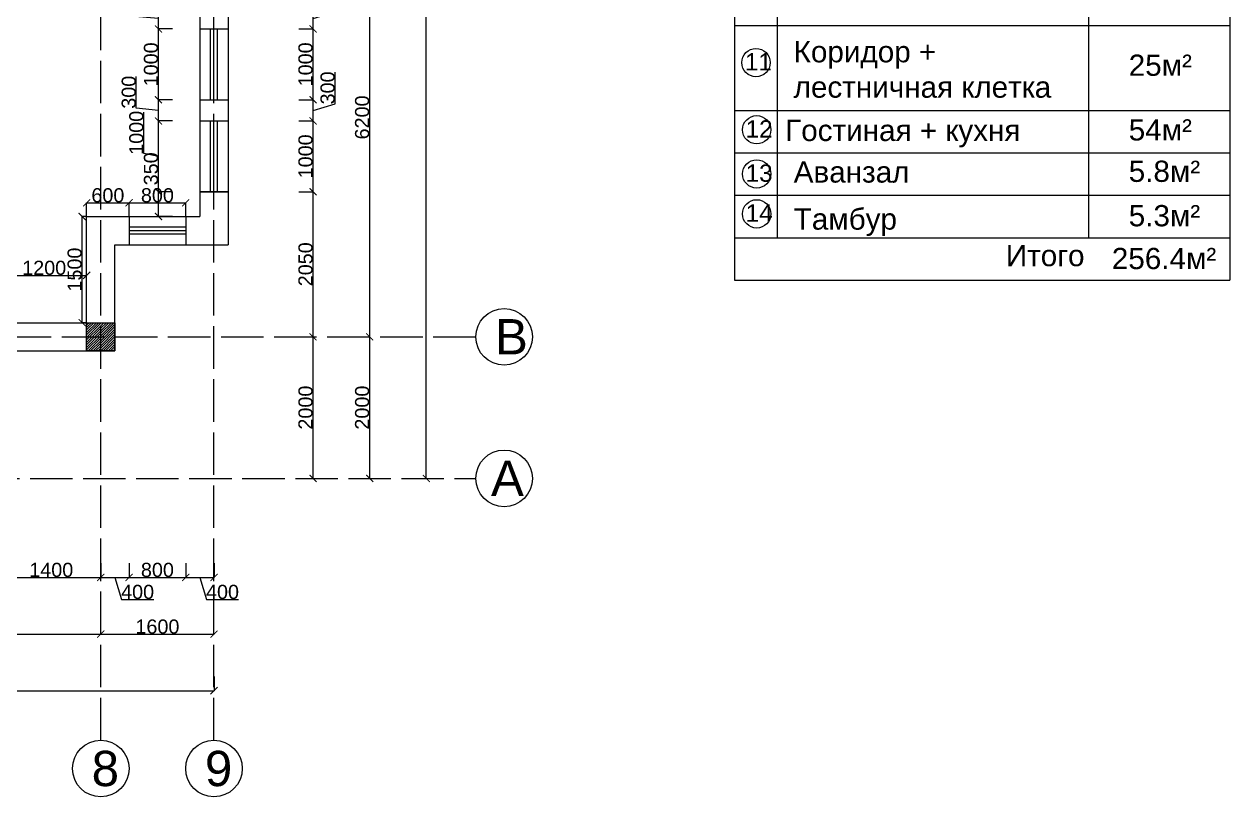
# Model space of a CAD drawing. Header units: millimetres. Extents: x -4280 to 435011, y -161394 to 27828.
# Drawn here: x 26236 to 43277, y 9 to 10928 of the extents above; entities that cross this region are included whole.
import ezdxf

# ---------------------------------------------------------------- set-up
doc = ezdxf.new("R2010")
doc.units = ezdxf.units.MM
doc.header["$MEASUREMENT"] = 0
doc.linetypes.add('ACAD_ISO02W100', pattern=[15, 12, -3])
doc.layers.add('Fasad bokovoy', color=7, linetype='Continuous')
doc.layers.add('Plan 1', color=7, linetype='Continuous')
doc.styles.get("Standard").update_dxf_attribs({"font": 'arial.ttf'})
doc.dimstyles.new('GOST', dxfattribs={"dimtxt": 200, "dimasz": 100, "dimexe": 0.18, "dimexo": 0.06, "dimgap": 3, "dimtad": 1, "dimdec": 0, "dimzin": 0, "dimdsep": 46, "dimtxsty": 'Standard', "dimblk": 'ARCHTICK', "dimcen": 0.09, "dimclrt": 256, "dimadec": 0, "dimazin": 0, "dimtfac": 1, "dimtdec": 0, "dimtofl": 0, "dimtmove": 0, "dimatfit": 3, "dimldrblk": 'ARCHTICK', "dimfxl": 200, "dimfxlon": 1, "dimtolj": 1, "dimtzin": 0, "dimarcsym": 0})
pattern_1 = [(45, (58686.625, 2995.274), (-17.67767, 17.67767), [])]

# ---------------------------------------------------------------- blocks, each defined once
blk = doc.blocks.new('_ArchTick')
at = {"color": 0, "linetype": 'ByBlock', "const_width": 0.15}
blk.add_lwpolyline([(-0.5, -0.5), (0.5, 0.5)], dxfattribs=at)
blk = doc.blocks.new('*D32')
at = {"layer": 'Defpoints', "color": 0, "transparency": 16777216}
for p in [(4520, 7809), (28920, 7809), (28920, 1509)]:
    blk.add_point(p, dxfattribs=at)
at = {"layer": 'Plan 1', "color": 0, "lineweight": -2, "transparency": 16777216}
for p, q in [((4520, 1709), (4520, 1509)), ((28920, 1709), (28920, 1509)), ((4520, 1509), (28920, 1509))]:
    blk.add_line(p, q, dxfattribs=at)
at = {"layer": 'Plan 1', "color": 0, "lineweight": -2, "transparency": 16777216, "xscale": 100, "yscale": 100, "zscale": 100, "rotation": 180}
blk.add_blockref('_ArchTick', (4520, 1509), dxfattribs=at)
at = {"layer": 'Plan 1', "color": 0, "lineweight": -2, "transparency": 16777216, "xscale": 100, "yscale": 100, "zscale": 100}
blk.add_blockref('_ArchTick', (28920, 1509), dxfattribs=at)
at = {"layer": 'Plan 1', "transparency": 16777216, "insert": (16720, 1614), "char_height": 200, "attachment_point": 5}
blk.add_mtext('\\A1;24400', dxfattribs=at)
blk = doc.blocks.new('*D53')
at = {"layer": 'Defpoints', "color": 0, "transparency": 16777216}
for p in [(27320, 7309), (25920, 7109), (27320, 3110)]:
    blk.add_point(p, dxfattribs=at)
at = {"layer": 'Plan 1', "color": 0, "lineweight": -2, "transparency": 16777216}
for p, q in [((25920, 3310), (25920, 3109)), ((27320, 3310), (27320, 3109)), ((25920, 3110), (27320, 3110))]:
    blk.add_line(p, q, dxfattribs=at)
at = {"layer": 'Plan 1', "color": 0, "lineweight": -2, "transparency": 16777216, "xscale": 100, "yscale": 100, "zscale": 100, "rotation": 180}
blk.add_blockref('_ArchTick', (25920, 3110), dxfattribs=at)
at = {"layer": 'Plan 1', "color": 0, "lineweight": -2, "transparency": 16777216, "xscale": 100, "yscale": 100, "zscale": 100}
blk.add_blockref('_ArchTick', (27320, 3110), dxfattribs=at)
at = {"layer": 'Plan 1', "transparency": 16777216, "insert": (26620, 3215), "char_height": 200, "attachment_point": 5}
blk.add_mtext('\\A1;1400', dxfattribs=at)
blk = doc.blocks.new('*D54')
at = {"layer": 'Defpoints', "color": 0, "transparency": 16777216}
for p in [(27720, 8609), (27320, 7309), (27720, 3110)]:
    blk.add_point(p, dxfattribs=at)
at = {"layer": 'Plan 1', "color": 0, "lineweight": -2, "transparency": 16777216}
for p, q in [((27320, 3310), (27320, 3109)), ((27720, 3310), (27720, 3109)), ((27320, 3110), (27720, 3110)), ((27520, 3110), (27613, 2798)), ((27613, 2798), (28068, 2798))]:
    blk.add_line(p, q, dxfattribs=at)
at = {"layer": 'Plan 1', "color": 0, "lineweight": -2, "transparency": 16777216, "xscale": 100, "yscale": 100, "zscale": 100, "rotation": 180}
blk.add_blockref('_ArchTick', (27320, 3110), dxfattribs=at)
at = {"layer": 'Plan 1', "color": 0, "lineweight": -2, "transparency": 16777216, "xscale": 100, "yscale": 100, "zscale": 100}
blk.add_blockref('_ArchTick', (27720, 3110), dxfattribs=at)
at = {"layer": 'Plan 1', "transparency": 16777216, "insert": (27840, 2904), "char_height": 200, "attachment_point": 5}
blk.add_mtext('\\A1;400', dxfattribs=at)
blk = doc.blocks.new('*D55')
at = {"layer": 'Defpoints', "color": 0, "transparency": 16777216}
for p in [(27720, 8609), (28520, 8609), (28520, 3110)]:
    blk.add_point(p, dxfattribs=at)
at = {"layer": 'Plan 1', "color": 0, "lineweight": -2, "transparency": 16777216}
for p, q in [((27720, 3310), (27720, 3109)), ((28520, 3310), (28520, 3109)), ((27720, 3110), (28520, 3110))]:
    blk.add_line(p, q, dxfattribs=at)
at = {"layer": 'Plan 1', "color": 0, "lineweight": -2, "transparency": 16777216, "xscale": 100, "yscale": 100, "zscale": 100, "rotation": 180}
blk.add_blockref('_ArchTick', (27720, 3110), dxfattribs=at)
at = {"layer": 'Plan 1', "color": 0, "lineweight": -2, "transparency": 16777216, "xscale": 100, "yscale": 100, "zscale": 100}
blk.add_blockref('_ArchTick', (28520, 3110), dxfattribs=at)
at = {"layer": 'Plan 1', "transparency": 16777216, "insert": (28120, 3215), "char_height": 200, "attachment_point": 5}
blk.add_mtext('\\A1;800', dxfattribs=at)
blk = doc.blocks.new('*D56')
at = {"layer": 'Defpoints', "color": 0, "transparency": 16777216}
for p in [(28520, 8609), (28920, 8609), (28920, 3110)]:
    blk.add_point(p, dxfattribs=at)
at = {"layer": 'Plan 1', "color": 0, "lineweight": -2, "transparency": 16777216}
for p, q in [((28520, 3310), (28520, 3109)), ((28920, 3310), (28920, 3109)), ((28520, 3110), (28920, 3110)), ((28720, 3110), (28813, 2798)), ((28813, 2798), (29268, 2798))]:
    blk.add_line(p, q, dxfattribs=at)
at = {"layer": 'Plan 1', "color": 0, "lineweight": -2, "transparency": 16777216, "xscale": 100, "yscale": 100, "zscale": 100, "rotation": 180}
blk.add_blockref('_ArchTick', (28520, 3110), dxfattribs=at)
at = {"layer": 'Plan 1', "color": 0, "lineweight": -2, "transparency": 16777216, "xscale": 100, "yscale": 100, "zscale": 100}
blk.add_blockref('_ArchTick', (28920, 3110), dxfattribs=at)
at = {"layer": 'Plan 1', "transparency": 16777216, "insert": (29040, 2904), "char_height": 200, "attachment_point": 5}
blk.add_mtext('\\A1;400', dxfattribs=at)
blk = doc.blocks.new('*D63')
at = {"layer": 'Defpoints', "color": 0, "transparency": 16777216}
for p in [(22920, 2309), (27320, 2309), (27320, 2309)]:
    blk.add_point(p, dxfattribs=at)
at = {"layer": 'Plan 1', "color": 0, "lineweight": -2, "transparency": 16777216}
for p, q in [((22920, 2309), (22920, 2309)), ((22920, 2309), (27320, 2309)), ((27320, 2309), (27320, 2309))]:
    blk.add_line(p, q, dxfattribs=at)
at = {"layer": 'Plan 1', "color": 0, "lineweight": -2, "transparency": 16777216, "xscale": 100, "yscale": 100, "zscale": 100, "rotation": 180}
blk.add_blockref('_ArchTick', (22920, 2309), dxfattribs=at)
at = {"layer": 'Plan 1', "color": 0, "lineweight": -2, "transparency": 16777216, "xscale": 100, "yscale": 100, "zscale": 100}
blk.add_blockref('_ArchTick', (27320, 2309), dxfattribs=at)
at = {"layer": 'Plan 1', "transparency": 16777216, "insert": (25120, 2414), "char_height": 200, "attachment_point": 5}
blk.add_mtext('\\A1;4400', dxfattribs=at)
blk = doc.blocks.new('*D64')
at = {"layer": 'Defpoints', "color": 0, "transparency": 16777216}
for p in [(27320, 2309), (28920, 2309), (28920, 2309)]:
    blk.add_point(p, dxfattribs=at)
at = {"layer": 'Plan 1', "color": 0, "lineweight": -2, "transparency": 16777216}
for p, q in [((27320, 2309), (27320, 2309)), ((27320, 2309), (28920, 2309)), ((28920, 2309), (28920, 2309))]:
    blk.add_line(p, q, dxfattribs=at)
at = {"layer": 'Plan 1', "color": 0, "lineweight": -2, "transparency": 16777216, "xscale": 100, "yscale": 100, "zscale": 100, "rotation": 180}
blk.add_blockref('_ArchTick', (27320, 2309), dxfattribs=at)
at = {"layer": 'Plan 1', "color": 0, "lineweight": -2, "transparency": 16777216, "xscale": 100, "yscale": 100, "zscale": 100}
blk.add_blockref('_ArchTick', (28920, 2309), dxfattribs=at)
at = {"layer": 'Plan 1', "transparency": 16777216, "insert": (28120, 2414), "char_height": 200, "attachment_point": 5}
blk.add_mtext('\\A1;1600', dxfattribs=at)
blk = doc.blocks.new('*D82')
at = {"layer": 'Defpoints', "color": 0, "transparency": 16777216}
for p in [(28920, 20709), (31920, 20709), (28920, 4507)]:
    blk.add_point(p, dxfattribs=at)
at = {"layer": 'Plan 1', "color": 0, "lineweight": -2, "transparency": 16777216}
for p, q in [((31720, 20709), (31920, 20709)), ((31920, 4507), (31920, 20709)), ((31720, 4507), (31920, 4507))]:
    blk.add_line(p, q, dxfattribs=at)
at = {"layer": 'Plan 1', "color": 0, "lineweight": -2, "transparency": 16777216, "xscale": 100, "yscale": 100, "zscale": 100}
for p, rotation in [((31920, 20709), 90), ((31920, 4507), 270)]:
    blk.add_blockref('_ArchTick', p, dxfattribs=dict(at, rotation=rotation))
at = {"layer": 'Plan 1', "transparency": 16777216, "insert": (31814, 12608), "char_height": 200, "attachment_point": 5, "rotation": 90}
blk.add_mtext('\\A1;16202', dxfattribs=at)
blk = doc.blocks.new('*D83')
at = {"layer": 'Defpoints', "color": 0, "transparency": 16777216}
for p in [(27320, 6509), (31120, 6509), (27320, 4509)]:
    blk.add_point(p, dxfattribs=at)
at = {"layer": 'Plan 1', "color": 0, "lineweight": -2, "transparency": 16777216}
for p, q in [((30920, 6509), (31120, 6509)), ((31120, 4509), (31120, 6509)), ((30920, 4509), (31120, 4509))]:
    blk.add_line(p, q, dxfattribs=at)
at = {"layer": 'Plan 1', "color": 0, "lineweight": -2, "transparency": 16777216, "xscale": 100, "yscale": 100, "zscale": 100}
for p, rotation in [((31120, 6509), 90), ((31120, 4509), 270)]:
    blk.add_blockref('_ArchTick', p, dxfattribs=dict(at, rotation=rotation))
at = {"layer": 'Plan 1', "transparency": 16777216, "insert": (31014, 5509), "char_height": 200, "attachment_point": 5, "rotation": 90}
blk.add_mtext('\\A1;2000', dxfattribs=at)
blk = doc.blocks.new('*D84')
at = {"layer": 'Defpoints', "color": 0, "transparency": 16777216}
for p in [(31120, 12709), (31120, 12709), (27320, 6509)]:
    blk.add_point(p, dxfattribs=at)
at = {"layer": 'Plan 1', "color": 0, "lineweight": -2, "transparency": 16777216}
for p, q in [((31120, 12709), (31120, 12709)), ((31120, 6509), (31120, 12709)), ((30920, 6509), (31120, 6509))]:
    blk.add_line(p, q, dxfattribs=at)
at = {"layer": 'Plan 1', "color": 0, "lineweight": -2, "transparency": 16777216, "xscale": 100, "yscale": 100, "zscale": 100}
for p, rotation in [((31120, 12709), 90), ((31120, 6509), 270)]:
    blk.add_blockref('_ArchTick', p, dxfattribs=dict(at, rotation=rotation))
at = {"layer": 'Plan 1', "transparency": 16777216, "insert": (31014, 9609), "char_height": 200, "attachment_point": 5, "rotation": 90}
blk.add_mtext('\\A1;6200', dxfattribs=at)
blk = doc.blocks.new('*D87')
at = {"layer": 'Defpoints', "color": 0, "transparency": 16777216}
for p in [(28920, 6509), (30320, 6509), (28920, 4509)]:
    blk.add_point(p, dxfattribs=at)
at = {"layer": 'Plan 1', "color": 0, "lineweight": -2, "transparency": 16777216}
for p, q in [((30120, 6509), (30320, 6509)), ((30320, 4509), (30320, 6509)), ((30120, 4509), (30320, 4509))]:
    blk.add_line(p, q, dxfattribs=at)
at = {"layer": 'Plan 1', "color": 0, "lineweight": -2, "transparency": 16777216, "xscale": 100, "yscale": 100, "zscale": 100}
for p, rotation in [((30320, 6509), 90), ((30320, 4509), 270)]:
    blk.add_blockref('_ArchTick', p, dxfattribs=dict(at, rotation=rotation))
at = {"layer": 'Plan 1', "transparency": 16777216, "insert": (30214, 5509), "char_height": 200, "attachment_point": 5, "rotation": 90}
blk.add_mtext('\\A1;2000', dxfattribs=at)
blk = doc.blocks.new('*D88')
at = {"layer": 'Defpoints', "color": 0, "transparency": 16777216}
for p in [(29120, 8559), (30320, 8559), (28920, 6509)]:
    blk.add_point(p, dxfattribs=at)
at = {"layer": 'Plan 1', "color": 0, "lineweight": -2, "transparency": 16777216}
for p, q in [((30120, 8559), (30320, 8559)), ((30320, 6509), (30320, 8559)), ((30120, 6509), (30320, 6509))]:
    blk.add_line(p, q, dxfattribs=at)
at = {"layer": 'Plan 1', "color": 0, "lineweight": -2, "transparency": 16777216, "xscale": 100, "yscale": 100, "zscale": 100}
for p, rotation in [((30320, 8559), 90), ((30320, 6509), 270)]:
    blk.add_blockref('_ArchTick', p, dxfattribs=dict(at, rotation=rotation))
at = {"layer": 'Plan 1', "transparency": 16777216, "insert": (30214, 7534), "char_height": 200, "attachment_point": 5, "rotation": 90}
blk.add_mtext('\\A1;2050', dxfattribs=at)
blk = doc.blocks.new('*D89')
at = {"layer": 'Defpoints', "color": 0, "transparency": 16777216}
for p in [(29120, 9559), (30320, 9559), (29120, 8559)]:
    blk.add_point(p, dxfattribs=at)
at = {"layer": 'Plan 1', "color": 0, "lineweight": -2, "transparency": 16777216}
for p, q in [((30120, 9559), (30320, 9559)), ((30320, 8559), (30320, 9559)), ((30120, 8559), (30320, 8559))]:
    blk.add_line(p, q, dxfattribs=at)
at = {"layer": 'Plan 1', "color": 0, "lineweight": -2, "transparency": 16777216, "xscale": 100, "yscale": 100, "zscale": 100}
for p, rotation in [((30320, 9559), 90), ((30320, 8559), 270)]:
    blk.add_blockref('_ArchTick', p, dxfattribs=dict(at, rotation=rotation))
at = {"layer": 'Plan 1', "transparency": 16777216, "insert": (30214, 9059), "char_height": 200, "attachment_point": 5, "rotation": 90}
blk.add_mtext('\\A1;1000', dxfattribs=at)
blk = doc.blocks.new('*D90')
at = {"layer": 'Defpoints', "color": 0, "transparency": 16777216}
for p in [(29120, 9859), (30320, 9859), (29120, 9559)]:
    blk.add_point(p, dxfattribs=at)
at = {"layer": 'Plan 1', "color": 0, "lineweight": -2, "transparency": 16777216}
for p, q in [((30631, 9803), (30631, 10250)), ((30120, 9859), (30320, 9859)), ((30320, 9559), (30320, 9859)), ((30320, 9709), (30631, 9803)), ((30120, 9559), (30320, 9559))]:
    blk.add_line(p, q, dxfattribs=at)
at = {"layer": 'Plan 1', "color": 0, "lineweight": -2, "transparency": 16777216, "xscale": 100, "yscale": 100, "zscale": 100}
for p, rotation in [((30320, 9859), 90), ((30320, 9559), 270)]:
    blk.add_blockref('_ArchTick', p, dxfattribs=dict(at, rotation=rotation))
at = {"layer": 'Plan 1', "transparency": 16777216, "insert": (30526, 10026), "char_height": 200, "attachment_point": 5, "rotation": 90}
blk.add_mtext('\\A1;300', dxfattribs=at)
blk = doc.blocks.new('*D91')
at = {"layer": 'Defpoints', "color": 0, "transparency": 16777216}
for p in [(29120, 10859), (30320, 10859), (29120, 9859)]:
    blk.add_point(p, dxfattribs=at)
at = {"layer": 'Plan 1', "color": 0, "lineweight": -2, "transparency": 16777216}
for p, q in [((30120, 10859), (30320, 10859)), ((30320, 9859), (30320, 10859)), ((30120, 9859), (30320, 9859))]:
    blk.add_line(p, q, dxfattribs=at)
at = {"layer": 'Plan 1', "color": 0, "lineweight": -2, "transparency": 16777216, "xscale": 100, "yscale": 100, "zscale": 100}
for p, rotation in [((30320, 10859), 90), ((30320, 9859), 270)]:
    blk.add_blockref('_ArchTick', p, dxfattribs=dict(at, rotation=rotation))
at = {"layer": 'Plan 1', "transparency": 16777216, "insert": (30214, 10359), "char_height": 200, "attachment_point": 5, "rotation": 90}
blk.add_mtext('\\A1;1000', dxfattribs=at)
blk = doc.blocks.new('*D92')
at = {"layer": 'Defpoints', "color": 0, "transparency": 16777216}
for p in [(29120, 11159), (30320, 11159), (29120, 10859)]:
    blk.add_point(p, dxfattribs=at)
at = {"layer": 'Plan 1', "color": 0, "lineweight": -2, "transparency": 16777216}
for p, q in [((30631, 11103), (30631, 11550)), ((30120, 11159), (30320, 11159)), ((30320, 10859), (30320, 11159)), ((30320, 11009), (30631, 11103)), ((30120, 10859), (30320, 10859))]:
    blk.add_line(p, q, dxfattribs=at)
at = {"layer": 'Plan 1', "color": 0, "lineweight": -2, "transparency": 16777216, "xscale": 100, "yscale": 100, "zscale": 100}
for p, rotation in [((30320, 11159), 90), ((30320, 10859), 270)]:
    blk.add_blockref('_ArchTick', p, dxfattribs=dict(at, rotation=rotation))
at = {"layer": 'Plan 1', "transparency": 16777216, "insert": (30526, 11326), "char_height": 200, "attachment_point": 5, "rotation": 90}
blk.add_mtext('\\A1;300', dxfattribs=at)
blk = doc.blocks.new('*D642')
at = {"layer": 'Defpoints', "color": 0, "transparency": 16777216}
for p in [(28135, 8559), (28720, 8559), (28720, 8209)]:
    blk.add_point(p, dxfattribs=at)
at = {"layer": 'Fasad bokovoy', "color": 0, "lineweight": -2, "transparency": 16777216}
for p, q in [((28135, 8559), (28135, 9106)), ((28335, 8559), (28135, 8559)), ((28135, 8209), (28135, 8559)), ((28335, 8209), (28135, 8209))]:
    blk.add_line(p, q, dxfattribs=at)
at = {"layer": 'Fasad bokovoy', "color": 0, "lineweight": -2, "transparency": 16777216, "xscale": 100, "yscale": 100, "zscale": 100}
for p, rotation in [((28135, 8559), 90), ((28135, 8209), 270)]:
    blk.add_blockref('_ArchTick', p, dxfattribs=dict(at, rotation=rotation))
at = {"layer": 'Fasad bokovoy', "transparency": 16777216, "insert": (28030, 8883), "char_height": 200, "attachment_point": 5, "rotation": 90}
blk.add_mtext('\\A1;350', dxfattribs=at)
blk = doc.blocks.new('*D643')
at = {"layer": 'Defpoints', "color": 0, "transparency": 16777216}
for p in [(28135, 9559), (28720, 9559), (28720, 8559)]:
    blk.add_point(p, dxfattribs=at)
at = {"layer": 'Fasad bokovoy', "color": 0, "lineweight": -2, "transparency": 16777216}
for p, q in [((27928, 9100), (27928, 9684)), ((28335, 9559), (28135, 9559)), ((28135, 8559), (28135, 9559)), ((28135, 9059), (27928, 9100)), ((28335, 8559), (28135, 8559))]:
    blk.add_line(p, q, dxfattribs=at)
at = {"layer": 'Fasad bokovoy', "color": 0, "lineweight": -2, "transparency": 16777216, "xscale": 100, "yscale": 100, "zscale": 100}
for p, rotation in [((28135, 9559), 90), ((28135, 8559), 270)]:
    blk.add_blockref('_ArchTick', p, dxfattribs=dict(at, rotation=rotation))
at = {"layer": 'Fasad bokovoy', "transparency": 16777216, "insert": (27823, 9392), "char_height": 200, "attachment_point": 5, "rotation": 90}
blk.add_mtext('\\A1;1000', dxfattribs=at)
blk = doc.blocks.new('*D644')
at = {"layer": 'Defpoints', "color": 0, "transparency": 16777216}
for p in [(28135, 9859), (28720, 9859), (28720, 9559)]:
    blk.add_point(p, dxfattribs=at)
at = {"layer": 'Fasad bokovoy', "color": 0, "lineweight": -2, "transparency": 16777216}
for p, q in [((27821, 9741), (27821, 10188)), ((28135, 9709), (27821, 9741)), ((28335, 9859), (28135, 9859)), ((28135, 9559), (28135, 9859)), ((28335, 9559), (28135, 9559))]:
    blk.add_line(p, q, dxfattribs=at)
at = {"layer": 'Fasad bokovoy', "color": 0, "lineweight": -2, "transparency": 16777216, "xscale": 100, "yscale": 100, "zscale": 100}
for p, rotation in [((28135, 9859), 90), ((28135, 9559), 270)]:
    blk.add_blockref('_ArchTick', p, dxfattribs=dict(at, rotation=rotation))
at = {"layer": 'Fasad bokovoy', "transparency": 16777216, "insert": (27716, 9965), "char_height": 200, "attachment_point": 5, "rotation": 90}
blk.add_mtext('\\A1;300', dxfattribs=at)
blk = doc.blocks.new('*D645')
at = {"layer": 'Defpoints', "color": 0, "transparency": 16777216}
for p in [(28135, 10859), (28720, 10859), (28720, 9859)]:
    blk.add_point(p, dxfattribs=at)
at = {"layer": 'Fasad bokovoy', "color": 0, "lineweight": -2, "transparency": 16777216}
for p, q in [((28335, 10859), (28135, 10859)), ((28135, 9859), (28135, 10859)), ((28335, 9859), (28135, 9859))]:
    blk.add_line(p, q, dxfattribs=at)
at = {"layer": 'Fasad bokovoy', "color": 0, "lineweight": -2, "transparency": 16777216, "xscale": 100, "yscale": 100, "zscale": 100}
for p, rotation in [((28135, 10859), 90), ((28135, 9859), 270)]:
    blk.add_blockref('_ArchTick', p, dxfattribs=dict(at, rotation=rotation))
at = {"layer": 'Fasad bokovoy', "transparency": 16777216, "insert": (28030, 10359), "char_height": 200, "attachment_point": 5, "rotation": 90}
blk.add_mtext('\\A1;1000', dxfattribs=at)
blk = doc.blocks.new('*D646')
at = {"layer": 'Defpoints', "color": 0, "transparency": 16777216}
for p in [(28135, 11159), (28720, 11159), (28720, 10859)]:
    blk.add_point(p, dxfattribs=at)
at = {"layer": 'Fasad bokovoy', "color": 0, "lineweight": -2, "transparency": 16777216}
for p, q in [((27744, 11041), (27744, 11488)), ((28335, 11159), (28135, 11159)), ((28135, 10859), (28135, 11159)), ((28135, 11009), (27744, 11041)), ((28335, 10859), (28135, 10859))]:
    blk.add_line(p, q, dxfattribs=at)
at = {"layer": 'Fasad bokovoy', "color": 0, "lineweight": -2, "transparency": 16777216, "xscale": 100, "yscale": 100, "zscale": 100}
for p, rotation in [((28135, 11159), 90), ((28135, 10859), 270)]:
    blk.add_blockref('_ArchTick', p, dxfattribs=dict(at, rotation=rotation))
at = {"layer": 'Fasad bokovoy', "transparency": 16777216, "insert": (27639, 11265), "char_height": 200, "attachment_point": 5, "rotation": 90}
blk.add_mtext('\\A1;300', dxfattribs=at)
blk = doc.blocks.new('*D650')
at = {"layer": 'Defpoints', "color": 0, "transparency": 16777216}
for p in [(27120, 7378), (25920, 6709), (27120, 6709)]:
    blk.add_point(p, dxfattribs=at)
at = {"layer": 'Fasad bokovoy', "color": 0, "lineweight": -2, "transparency": 16777216}
for p, q in [((25920, 7178), (25920, 7378)), ((25920, 7378), (27120, 7378)), ((27120, 7178), (27120, 7378))]:
    blk.add_line(p, q, dxfattribs=at)
at = {"layer": 'Fasad bokovoy', "color": 0, "lineweight": -2, "transparency": 16777216, "xscale": 100, "yscale": 100, "zscale": 100, "rotation": 180}
blk.add_blockref('_ArchTick', (25920, 7378), dxfattribs=at)
at = {"layer": 'Fasad bokovoy', "color": 0, "lineweight": -2, "transparency": 16777216, "xscale": 100, "yscale": 100, "zscale": 100}
blk.add_blockref('_ArchTick', (27120, 7378), dxfattribs=at)
at = {"layer": 'Fasad bokovoy', "transparency": 16777216, "insert": (26520, 7483), "char_height": 200, "attachment_point": 5}
blk.add_mtext('\\A1;1200', dxfattribs=at)
blk = doc.blocks.new('*D651')
at = {"layer": 'Defpoints', "color": 0, "transparency": 16777216}
for p in [(27056, 8209), (27120, 8209), (27120, 6709)]:
    blk.add_point(p, dxfattribs=at)
at = {"layer": 'Fasad bokovoy', "color": 0, "lineweight": -2, "transparency": 16777216}
for p, q in [((27119, 8209), (27056, 8209)), ((27056, 6709), (27056, 8209)), ((27119, 6709), (27056, 6709))]:
    blk.add_line(p, q, dxfattribs=at)
at = {"layer": 'Fasad bokovoy', "color": 0, "lineweight": -2, "transparency": 16777216, "xscale": 100, "yscale": 100, "zscale": 100}
for p, rotation in [((27056, 8209), 90), ((27056, 6709), 270)]:
    blk.add_blockref('_ArchTick', p, dxfattribs=dict(at, rotation=rotation))
at = {"layer": 'Fasad bokovoy', "transparency": 16777216, "insert": (26951, 7459), "char_height": 200, "attachment_point": 5, "rotation": 90}
blk.add_mtext('\\A1;1500', dxfattribs=at)
blk = doc.blocks.new('*D652')
at = {"layer": 'Defpoints', "color": 0, "transparency": 16777216}
for p in [(27720, 8403), (27120, 8209), (27720, 8209)]:
    blk.add_point(p, dxfattribs=at)
at = {"layer": 'Fasad bokovoy', "color": 0, "lineweight": -2, "transparency": 16777216}
for p, q in [((27120, 8209), (27120, 8403)), ((27120, 8403), (27720, 8403)), ((27720, 8209), (27720, 8403))]:
    blk.add_line(p, q, dxfattribs=at)
at = {"layer": 'Fasad bokovoy', "color": 0, "lineweight": -2, "transparency": 16777216, "xscale": 100, "yscale": 100, "zscale": 100, "rotation": 180}
blk.add_blockref('_ArchTick', (27120, 8403), dxfattribs=at)
at = {"layer": 'Fasad bokovoy', "color": 0, "lineweight": -2, "transparency": 16777216, "xscale": 100, "yscale": 100, "zscale": 100}
blk.add_blockref('_ArchTick', (27720, 8403), dxfattribs=at)
at = {"layer": 'Fasad bokovoy', "transparency": 16777216, "insert": (27420, 8508), "char_height": 200, "attachment_point": 5}
blk.add_mtext('\\A1;600', dxfattribs=at)
blk = doc.blocks.new('*D653')
at = {"layer": 'Defpoints', "color": 0, "transparency": 16777216}
for p in [(28520, 8403), (27720, 8209), (28520, 8209)]:
    blk.add_point(p, dxfattribs=at)
at = {"layer": 'Fasad bokovoy', "color": 0, "lineweight": -2, "transparency": 16777216}
for p, q in [((27720, 8209), (27720, 8403)), ((27720, 8403), (28520, 8403)), ((28520, 8209), (28520, 8403))]:
    blk.add_line(p, q, dxfattribs=at)
at = {"layer": 'Fasad bokovoy', "color": 0, "lineweight": -2, "transparency": 16777216, "xscale": 100, "yscale": 100, "zscale": 100, "rotation": 180}
blk.add_blockref('_ArchTick', (27720, 8403), dxfattribs=at)
at = {"layer": 'Fasad bokovoy', "color": 0, "lineweight": -2, "transparency": 16777216, "xscale": 100, "yscale": 100, "zscale": 100}
blk.add_blockref('_ArchTick', (28520, 8403), dxfattribs=at)
at = {"layer": 'Fasad bokovoy', "transparency": 16777216, "insert": (28120, 8508), "char_height": 200, "attachment_point": 5}
blk.add_mtext('\\A1;800', dxfattribs=at)

msp = doc.modelspace()

# ---------------------------------------------------------------- hatches: boundary and pattern name
at = {"layer": 'Plan 1'}
h = msp.add_hatch(dxfattribs=at)
h.set_pattern_fill('ANSI31', color=1, scale=200)
h.set_pattern_definition(pattern_1)
h.paths.add_polyline_path([(10519.5, 12709.1), (10519.5, 12909.1), (10319.5, 12909.1), (10319.5, 12709.1)], flags=16)
h.paths.add_polyline_path([(10319.5, 12909.1), (10319.5, 12709.1), (10719.5, 12709.1), (10719.5, 12909.1)], flags=17)
h.paths.add_polyline_path([(10319.5, 12509.1), (10519.5, 12509.1), (10519.5, 12909.1), (10319.5, 12909.1)], flags=17)
h.paths.add_polyline_path([(10719.5, 12909.1), (10319.5, 12909.1), (10319.5, 12509.1), (10719.5, 12509.1)])
h.paths.add_polyline_path([(13719.5, 12909.1), (13519.5, 12909.1), (13519.5, 12709.1), (13719.5, 12709.1)], flags=16)
h.paths.add_polyline_path([(13919.5, 12709.1), (13919.5, 12909.1), (13519.5, 12909.1), (13519.5, 12709.1)], flags=17)
h.paths.add_polyline_path([(13519.5, 12509.1), (13719.5, 12509.1), (13719.5, 12909.1), (13519.5, 12909.1)], flags=17)
h.paths.add_polyline_path([(13919.5, 12909.1), (13519.5, 12909.1), (13519.5, 12509.1), (13919.5, 12509.1)])
h.paths.add_polyline_path([(16519.5, 12909.1), (16519.5, 12709.1), (16719.5, 12709.1), (16719.5, 12909.1)], flags=16)
h.paths.add_polyline_path([(16919.5, 12909.1), (16519.5, 12909.1), (16519.5, 12709.1), (16919.5, 12709.1)], flags=17)
h.paths.add_polyline_path([(16719.5, 12909.1), (16519.5, 12909.1), (16519.5, 12509.1), (16719.5, 12509.1)], flags=16)
h.paths.add_polyline_path([(16919.5, 12909.1), (16519.5, 12909.1), (16519.5, 12509.1), (16919.5, 12509.1)])
h.paths.add_polyline_path([(19719.5, 12909.1), (19519.5, 12909.1), (19519.5, 12709.1), (19719.5, 12709.1)], flags=16)
h.paths.add_polyline_path([(19919.5, 12909.1), (19519.5, 12909.1), (19519.5, 12709.1), (19919.5, 12709.1)], flags=17)
h.paths.add_polyline_path([(19719.5, 12909.1), (19519.5, 12909.1), (19519.5, 12509.1), (19719.5, 12509.1)], flags=16)
h.paths.add_polyline_path([(19919.5, 12909.1), (19519.5, 12909.1), (19519.5, 12509.1), (19919.5, 12509.1)])
h.paths.add_polyline_path([(22919.5, 12909.1), (22719.5, 12909.1), (22719.5, 12709.1), (22919.5, 12709.1)], flags=16)
h.paths.add_polyline_path([(22719.5, 12909.1), (22719.5, 12709.1), (23119.5, 12709.1), (23119.5, 12909.1)], flags=17)
h.paths.add_polyline_path([(22719.5, 12509.1), (22919.5, 12509.1), (22919.5, 12909.1), (22719.5, 12909.1)], flags=17)
h.paths.add_polyline_path([(23119.5, 12909.1), (22719.5, 12909.1), (22719.5, 12509.1), (23119.5, 12509.1)])
h.paths.add_polyline_path([(27119.5, 12909.1), (27119.5, 12709.1), (27319.5, 12709.1), (27319.5, 12909.1)], flags=0)
h.paths.add_polyline_path([(27519.5, 12709.1), (27519.5, 12909.1), (27319.5, 12909.1), (27319.5, 12709.1)], flags=17)
h.paths.add_polyline_path([(27319.5, 12909.1), (27119.5, 12909.1), (27119.5, 12509.1), (27319.5, 12509.1)], flags=16)
h.paths.add_polyline_path([(27519.5, 12909.1), (27119.5, 12909.1), (27119.5, 12509.1), (27519.5, 12509.1)])
h.paths.add_polyline_path([(27319.5, 6509.1), (27319.5, 6709.1), (27119.5, 6709.1), (27119.5, 6509.1)], flags=0)
h.paths.add_polyline_path([(27519.5, 6509.1), (27519.5, 6709.1), (27119.5, 6709.1), (27119.5, 6509.1)], flags=0)
h.paths.add_polyline_path([(27319.5, 6709.1), (27119.5, 6709.1), (27119.5, 6309.1), (27319.5, 6309.1)], flags=16)
h.paths.add_polyline_path([(27519.5, 6709.1), (27119.5, 6709.1), (27119.5, 6309.1), (27519.5, 6309.1)])
h.paths.add_polyline_path([(22919.5, 6709.1), (22719.5, 6709.1), (22719.5, 6509.1), (22919.5, 6509.1)], flags=16)
h.paths.add_polyline_path([(23119.5, 6509.1), (23119.5, 6709.1), (22719.5, 6709.1), (22719.5, 6509.1)], flags=17)
h.paths.add_polyline_path([(22919.5, 6709.1), (22719.5, 6709.1), (22719.5, 6309.1), (22919.5, 6309.1)], flags=0)
h.paths.add_polyline_path([(23119.5, 6309.1), (23119.5, 6709.1), (22719.5, 6709.1), (22719.5, 6309.1)])
h.paths.add_polyline_path([(19519.5, 4709.1), (19519.5, 4509.1), (19719.5, 4509.1), (19719.5, 4709.1)], flags=0)
h.paths.add_polyline_path([(19719.5, 4509.1), (19919.5, 4509.1), (19919.5, 4709.1), (19719.5, 4709.1)], flags=16)
h.paths.add_polyline_path([(19719.5, 4709.1), (19519.5, 4709.1), (19519.5, 4309.1), (19719.5, 4309.1)], flags=0)
h.paths.add_polyline_path([(19919.5, 4709.1), (19519.5, 4709.1), (19519.5, 4309.1), (19919.5, 4309.1)])
h.paths.add_polyline_path([(16719.5, 4509.1), (16719.5, 4709.1), (16519.5, 4709.1), (16519.5, 4509.1)], flags=16)
h.paths.add_polyline_path([(16919.5, 4509.1), (16919.5, 4709.1), (16519.5, 4709.1), (16519.5, 4509.1)], flags=17)
h.paths.add_polyline_path([(16719.5, 4709.1), (16519.5, 4709.1), (16519.5, 4309.1), (16719.5, 4309.1)], flags=16)
h.paths.add_polyline_path([(16919.5, 4309.1), (16919.5, 4709.1), (16519.5, 4709.1), (16519.5, 4309.1)])
h.paths.add_polyline_path([(13519.5, 4709.1), (13519.5, 4509.1), (13719.5, 4509.1), (13719.5, 4709.1)], flags=0)
h.paths.add_polyline_path([(13719.5, 4509.1), (13919.5, 4509.1), (13919.5, 4709.1), (13719.5, 4709.1)], flags=16)
h.paths.add_polyline_path([(13519.5, 4309.1), (13719.5, 4309.1), (13719.5, 4709.1), (13519.5, 4709.1)], flags=0)
h.paths.add_polyline_path([(13919.5, 4309.1), (13919.5, 4709.1), (13519.5, 4709.1), (13519.5, 4309.1)])
h.paths.add_polyline_path([(13519.5, 6509.1), (13719.5, 6509.1), (13719.5, 6709.1), (13519.5, 6709.1)], flags=16)
h.paths.add_polyline_path([(13919.5, 6509.1), (13919.5, 6709.1), (13519.5, 6709.1), (13519.5, 6509.1)], flags=17)
h.paths.add_polyline_path([(13519.5, 6309.1), (13719.5, 6309.1), (13719.5, 6709.1), (13519.5, 6709.1)], flags=0)
h.paths.add_polyline_path([(13919.5, 6309.1), (13919.5, 6709.1), (13519.5, 6709.1), (13519.5, 6309.1)])
h.paths.add_polyline_path([(10319.5, 6709.1), (10319.5, 6509.1), (10519.5, 6509.1), (10519.5, 6709.1)], flags=16)
h.paths.add_polyline_path([(10719.5, 6509.1), (10719.5, 6709.1), (10319.5, 6709.1), (10319.5, 6509.1)], flags=17)
h.paths.add_polyline_path([(10519.5, 6709.1), (10319.5, 6709.1), (10319.5, 6309.1), (10519.5, 6309.1)], flags=16)
h.paths.add_polyline_path([(10719.5, 6309.1), (10719.5, 6709.1), (10319.5, 6709.1), (10319.5, 6309.1)])
h.paths.add_polyline_path([(6119.5, 12909.1), (5919.5, 12909.1), (5919.5, 12709.1), (6119.5, 12709.1)], flags=16)
h.paths.add_polyline_path([(6319.5, 12909.1), (5919.5, 12909.1), (5919.5, 12709.1), (6319.5, 12709.1)], flags=17)
h.paths.add_polyline_path([(6119.5, 12909.1), (5919.5, 12909.1), (5919.5, 12509.1), (6119.5, 12509.1)], flags=16)
h.paths.add_polyline_path([(6319.5, 12509.1), (6319.5, 12909.1), (5919.5, 12909.1), (5919.5, 12509.1)])
h.paths.add_polyline_path([(19519.5, 6709.1), (19519.5, 6509.1), (19719.5, 6509.1), (19719.5, 6709.1)], flags=16)
h.paths.add_polyline_path([(19519.5, 6709.1), (19519.5, 6509.1), (19919.5, 6509.1), (19919.5, 6709.1)], flags=17)
h.paths.add_polyline_path([(19719.5, 6709.1), (19519.5, 6709.1), (19519.5, 6309.1), (19719.5, 6309.1)], flags=16)
h.paths.add_polyline_path([(19919.5, 6709.1), (19519.5, 6709.1), (19519.5, 6309.1), (19919.5, 6309.1)])
h = msp.add_hatch(dxfattribs=at)
h.set_pattern_fill('ANSI31', color=1, scale=200)
h.set_pattern_definition(pattern_1)
h.paths.add_polyline_path([(10519.5, 12909.1), (10319.5, 12909.1), (10319.5, 12709.1), (10519.5, 12709.1)])
h.paths.add_polyline_path([(10719.5, 12909.1), (10519.5, 12909.1), (10519.5, 12709.1), (10719.5, 12709.1)])
h.paths.add_polyline_path([(10519.5, 12709.1), (10319.5, 12709.1), (10319.5, 12509.1), (10519.5, 12509.1)])
h.paths.add_polyline_path([(13719.5, 12909.1), (13519.5, 12909.1), (13519.5, 12709.1), (13719.5, 12709.1)])
h.paths.add_polyline_path([(13919.5, 12909.1), (13719.5, 12909.1), (13719.5, 12709.1), (13919.5, 12709.1)])
h.paths.add_polyline_path([(13719.5, 12709.1), (13519.5, 12709.1), (13519.5, 12509.1), (13719.5, 12509.1)])
h.paths.add_polyline_path([(19719.5, 12909.1), (19519.5, 12909.1), (19519.5, 12709.1), (19719.5, 12709.1)])
h.paths.add_polyline_path([(19919.5, 12909.1), (19719.5, 12909.1), (19719.5, 12709.1), (19919.5, 12709.1)])
h.paths.add_polyline_path([(19719.5, 12709.1), (19519.5, 12709.1), (19519.5, 12509.1), (19719.5, 12509.1)])
h.paths.add_polyline_path([(16919.5, 12909.1), (16719.5, 12909.1), (16719.5, 12709.1), (16919.5, 12709.1)])
h.paths.add_polyline_path([(16719.5, 12909.1), (16519.5, 12909.1), (16519.5, 12709.1), (16719.5, 12709.1)])
h.paths.add_polyline_path([(16719.5, 12709.1), (16519.5, 12709.1), (16519.5, 12509.1), (16719.5, 12509.1)])
h.paths.add_polyline_path([(22919.5, 12909.1), (22719.5, 12909.1), (22719.5, 12709.1), (22919.5, 12709.1)])
h.paths.add_polyline_path([(23119.5, 12909.1), (22919.5, 12909.1), (22919.5, 12709.1), (23119.5, 12709.1)])
h.paths.add_polyline_path([(22919.5, 12709.1), (22719.5, 12709.1), (22719.5, 12509.1), (22919.5, 12509.1)])
h.paths.add_polyline_path([(27519.5, 12909.1), (27319.5, 12909.1), (27319.5, 12709.1), (27519.5, 12709.1)])
h.paths.add_polyline_path([(27319.5, 12909.1), (27119.5, 12909.1), (27119.5, 12709.1), (27319.5, 12709.1)])
h.paths.add_polyline_path([(27319.5, 12709.1), (27119.5, 12709.1), (27119.5, 12509.1), (27319.5, 12509.1)])
h.paths.add_polyline_path([(6319.5, 12909.1), (6119.5, 12909.1), (6119.5, 12709.1), (6319.5, 12709.1)])
h.paths.add_polyline_path([(6119.5, 12909.1), (5919.5, 12909.1), (5919.5, 12709.1), (6119.5, 12709.1)])
h.paths.add_polyline_path([(6119.5, 12709.1), (5919.5, 12709.1), (5919.5, 12509.1), (6119.5, 12509.1)])
h.paths.add_polyline_path([(6119.5, 6709.1), (5919.5, 6709.1), (5919.5, 6509.1), (6119.5, 6509.1)])
h.paths.add_polyline_path([(6319.5, 6709.1), (6119.5, 6709.1), (6119.5, 6509.1), (6319.5, 6509.1)])
h.paths.add_polyline_path([(6119.5, 6509.1), (5919.5, 6509.1), (5919.5, 6309.1), (6119.5, 6309.1)])
h.paths.add_polyline_path([(10519.5, 6709.1), (10319.5, 6709.1), (10319.5, 6509.1), (10519.5, 6509.1)])
h.paths.add_polyline_path([(10719.5, 6709.1), (10519.5, 6709.1), (10519.5, 6509.1), (10719.5, 6509.1)])
h.paths.add_polyline_path([(10519.5, 6509.1), (10319.5, 6509.1), (10319.5, 6309.1), (10519.5, 6309.1)])
h.paths.add_polyline_path([(13919.5, 6709.1), (13719.5, 6709.1), (13719.5, 6509.1), (13919.5, 6509.1)])
h.paths.add_polyline_path([(13919.5, 4709.1), (13719.5, 4709.1), (13719.5, 4509.1), (13919.5, 4509.1)])
h.paths.add_polyline_path([(16719.5, 4709.1), (16519.5, 4709.1), (16519.5, 4509.1), (16719.5, 4509.1)])
h.paths.add_polyline_path([(16919.5, 4709.1), (16719.5, 4709.1), (16719.5, 4509.1), (16919.5, 4509.1)])
h.paths.add_polyline_path([(16719.5, 4509.1), (16519.5, 4509.1), (16519.5, 4309.1), (16719.5, 4309.1)])
h.paths.add_polyline_path([(19919.5, 4709.1), (19719.5, 4709.1), (19719.5, 4509.1), (19919.5, 4509.1)])
h.paths.add_polyline_path([(19919.5, 6709.1), (19719.5, 6709.1), (19719.5, 6509.1), (19919.5, 6509.1)])
h.paths.add_polyline_path([(19719.5, 6709.1), (19519.5, 6709.1), (19519.5, 6509.1), (19719.5, 6509.1)])
h.paths.add_polyline_path([(19719.5, 6509.1), (19519.5, 6509.1), (19519.5, 6309.1), (19719.5, 6309.1)])
h.paths.add_polyline_path([(23119.5, 6709.1), (22919.5, 6709.1), (22919.5, 6509.1), (23119.5, 6509.1)])
h.paths.add_polyline_path([(27319.5, 6709.1), (27119.5, 6709.1), (27119.5, 6509.1), (27319.5, 6509.1)])
h.paths.add_polyline_path([(27319.5, 6509.1), (27119.5, 6509.1), (27119.5, 6309.1), (27319.5, 6309.1)])

# ---------------------------------------------------------------- linework, layer by layer
at = {"layer": 'Fasad bokovoy', "color": 152, "true_color": 0x2776bb}
for p, q in [((28719.5, 10859.1), (28719.5, 9859.1)), ((29119.5, 10859.1), (29119.5, 9859.1)), ((28719.5, 9559.1), (28719.5, 8559.1)), ((29119.5, 9559.1), (29119.5, 8559.1)), ((27719.5, 8209.1), (28519.5, 8209.1)), ((27719.5, 7809.1), (28519.5, 7809.1))]:
    msp.add_line(p, q, dxfattribs=at)
at = {"layer": 'Plan 1', "color": 251, "linetype": 'ACAD_ISO02W100', "ltscale": 50, "true_color": 0x636466}
for p, q in [((27319.5, 809.1), (27319.5, 24409.3)), ((28919.5, 809.1), (28919.5, 24409.3)), ((18519.5, 6509.1), (32620.1, 6509.1)), ((819.5, 4507.2), (32620.1, 4507.2))]:
    msp.add_line(p, q, dxfattribs=at)
at = {"layer": 'Plan 1'}
for p, q in [((36276.7, 19108.6), (36276.7, 7308.6)), ((43276.7, 19108.6), (43276.7, 7308.6)), ((36876.7, 18108.6), (36876.7, 7908.6)), ((41276.7, 18108.6), (41276.7, 7908.6)), ((36276.7, 10908.6), (43276.7, 10908.6)), ((28719.5, 10859.1), (29119.5, 10859.1)), ((28719.5, 9859.1), (29119.5, 9859.1)), ((28719.5, 9559.1), (29119.5, 9559.1)), ((36276.7, 9708.6), (43276.7, 9708.6)), ((36276.7, 9108.6), (43276.7, 9108.6)), ((29119.5, 8559.1), (28719.5, 8559.1)), ((28719.5, 8559.1), (29119.5, 8559.1)), ((36276.7, 8508.6), (43276.7, 8508.6)), ((27719.5, 8209.1), (27719.5, 7809.1)), ((28519.5, 8209.1), (28519.5, 7809.1)), ((36276.7, 7908.6), (43276.7, 7908.6)), ((36276.7, 7308.6), (43276.7, 7308.6))]:
    msp.add_line(p, q, dxfattribs=at)
at = {"layer": 'Plan 1', "color": 18, "true_color": 0x000000}
for p, q in [((28719.5, 11159.1), (28719.5, 10859.1)), ((29119.5, 11159.1), (29119.5, 10859.1)), ((28719.5, 9859.1), (28719.5, 9559.1)), ((29119.5, 9859.1), (29119.5, 9559.1)), ((28719.5, 8559.1), (28719.5, 8209.1)), ((29119.5, 8559.1), (29119.5, 7809.1)), ((27119.5, 6709.1), (27119.5, 8209.1)), ((27119.5, 8209.1), (27719.5, 8209.1)), ((28519.5, 8209.1), (28719.5, 8209.1)), ((27519.5, 6309.1), (27519.5, 7809.1)), ((27519.5, 7809.1), (27719.5, 7809.1)), ((28519.5, 7809.1), (29119.5, 7809.1)), ((25919.5, 6709.1), (27119.5, 6709.1)), ((25919.5, 6309.1), (27519.5, 6309.1))]:
    msp.add_line(p, q, dxfattribs=at)
at = {"layer": 'Plan 1', "color": 152, "true_color": 0x2776bb}
for p, q in [((28869.5, 9859.1), (28869.5, 10859.1)), ((28919.5, 9859.1), (28919.5, 10859.1)), ((28969.5, 9859.1), (28969.5, 10859.1)), ((28869.5, 8559.1), (28869.5, 9559.1)), ((28919.5, 8559.1), (28919.5, 9559.1)), ((28969.5, 8559.1), (28969.5, 9559.1)), ((28519.5, 8059.1), (27719.5, 8059.1)), ((28519.5, 8009.1), (27719.5, 8009.1)), ((28519.5, 7959.1), (27719.5, 7959.1))]:
    msp.add_line(p, q, dxfattribs=at)
at = {"layer": 'Plan 1', "color": 1}
msp.add_lwpolyline([(27119.5, 6709.1), (27519.5, 6709.1), (27519.5, 6309.1), (27119.5, 6309.1)], close=True, dxfattribs=at)
at = {"layer": 'Plan 1'}
for centre, radius in [((36579.5, 10383.6), 200), ((36589.4, 9434.8), 200), ((36589.4, 8810.7), 200), ((36589.4, 8246.7), 200), ((33020.1, 6509.1), 400), ((33020.1, 4509.1), 400), ((27319.5, 409.1), 400), ((28919.5, 409.1), 400)]:
    msp.add_circle(centre, radius, dxfattribs=at)

# ---------------------------------------------------------------- texts
at = {"layer": 'Plan 1', "attachment_point": 1}
for s, width, gutter_width, insert, char_height in [('Коридор +\\Pлестничная клетка', 4141.812, 1, (37111.4, 10687.7), 300), ('11', 245.412, 0.818, (36422.7, 10517.7), 245.41), ('25м²', 1010.809, 1, (41846.9, 10497), 300), ('12', 245.412, 0.818, (36432.6, 9568.9), 245.41), ('Гостиная + кухня', 5851.91, 1, (36991.7, 9575.8), 300), ('54м²', 1010.809, 1, (41846.9, 9583.2), 300), ('13', 245.412, 0.818, (36432.6, 8944.8), 245.41), ('Аванзал', 5851.91, 1, (37112.3, 8988.6), 300), ('5.8м²', 1010.809, 1, (41846.9, 8998.3), 300), ('14', 245.412, 0.818, (36432.6, 8380.8), 245.41), ('5.3м²', 1010.809, 1, (41846.9, 8371), 300), ('Тамбур', 5851.91, 1, (37112.3, 8323.6), 300), ('Итого', 5851.91, 1, (40110.4, 7807.4), 300), ('256.4м²', 1010.809, 1, (41608.2, 7765.8), 300), ('B', 498.651, 0.712, (32891.2, 6759.8), 498.7), ('A', 498.651, 0.712, (32834.4, 4759.8), 498.7), ('8', 498.651, 0.712, (27190.6, 659.8), 498.7), ('9', 498.651, 0.712, (28790.6, 659.8), 498.7)]:
    msp.add_mtext_dynamic_manual_height_columns(s, width=width, gutter_width=gutter_width, heights=[0], dxfattribs=dict(at, insert=insert, char_height=char_height))

# ---------------------------------------------------------------- dimensions: what is measured, and where the dimension line sits
at = {"layer": 'Fasad bokovoy'}
for base, p1, p2, picture, middle in [((28135.4, 11159.1), (28719.5, 10859.1), (28719.5, 11159.1), '*D646', (27744.5, 11044.2)), ((28135.4, 9859.1), (28719.5, 9559.1), (28719.5, 9859.1), '*D644', (27821.2, 9744.2)), ((28135.4, 9559.1), (28719.5, 8559.1), (28719.5, 9559.1), '*D643', (27928, 9103.2))]:
    dim = msp.add_linear_dim(base=base, p1=p1, p2=p2, angle=90, dimstyle='GOST', override={"dimtmove": 1}, dxfattribs=at)
    dim.commit()
    dim.dimension.update_dxf_attribs({"geometry": picture, "text_midpoint": middle, "dimtype": 160})
dim = msp.add_linear_dim(base=(28135.4, 10859.1), p1=(28719.5, 9859.1), p2=(28719.5, 10859.1), angle=90, dimstyle='GOST', override={"dimtmove": 1}, dxfattribs=at)
dim.commit()
dim.dimension.update_dxf_attribs({"geometry": '*D645', "text_midpoint": (28030.3, 10359.1)})
for base, p1, p2, picture, middle in [((28135.4, 8559.1), (28719.5, 8209.1), (28719.5, 8559.1), '*D642', (28030.2, 8882.7)), ((27056.4, 8209.1), (27119.5, 6709.1), (27119.5, 8209.1), '*D651', (26951.3, 7459.1))]:
    dim = msp.add_linear_dim(base=base, p1=p1, p2=p2, angle=90, dimstyle='GOST', dxfattribs=at)
    dim.commit()
    dim.dimension.update_dxf_attribs({"geometry": picture, "text_midpoint": middle})
dim = msp.add_linear_dim(base=(27719.5, 8402.6), p1=(27119.5, 8209.1), p2=(27719.5, 8209.1), dimstyle='GOST', dxfattribs=at)
dim.commit()
dim.dimension.update_dxf_attribs({"geometry": '*D652', "text_midpoint": (27419.5, 8507.7)})
for base, p1, p2, picture, middle in [((28519.5, 8402.6), (27719.5, 8209.1), (28519.5, 8209.1), '*D653', (28119.5, 8507.7)), ((27119.5, 7378.2), (25919.5, 6709.1), (27119.5, 6709.1), '*D650', (26519.5, 7483.3))]:
    dim = msp.add_linear_dim(base=base, p1=p1, p2=p2, dimstyle='GOST', override={"dimtmove": 1}, dxfattribs=at)
    dim.commit()
    dim.dimension.update_dxf_attribs({"geometry": picture, "text_midpoint": middle})
at = {"layer": 'Plan 1'}
for base, p1, p2, picture, middle in [((31919.5, 20709.1), (28919.5, 4507.2), (28919.5, 20709.1), '*D82', (31814.4, 12608.2)), ((31119.5, 6509.1), (27319.5, 4509.1), (27319.5, 6509.1), '*D83', (31014.4, 5509.1)), ((30319.5, 6509.1), (28919.5, 4509.1), (28919.5, 6509.1), '*D87', (30214.4, 5509.1))]:
    dim = msp.add_linear_dim(base=base, p1=p1, p2=p2, angle=90, dimstyle='GOST', dxfattribs=at)
    dim.commit()
    dim.dimension.update_dxf_attribs({"geometry": picture, "text_midpoint": middle})
for base, p1, p2, picture, middle in [((31119.5, 12709.1), (27319.5, 6509.1), (31119.5, 12709.1), '*D84', (31014.4, 9609.1)), ((30319.5, 11159.1), (29119.5, 10859.1), (29119.5, 11159.1), '*D92', (30525.6, 11105.5)), ((30319.5, 10859.1), (29119.5, 9859.1), (29119.5, 10859.1), '*D91', (30214.4, 10359.1)), ((30319.5, 9859.1), (29119.5, 9559.1), (29119.5, 9859.1), '*D90', (30525.6, 9805.5)), ((30319.5, 9559.1), (29119.5, 8559.1), (29119.5, 9559.1), '*D89', (30214.4, 9059.1)), ((30319.5, 8559.1), (28919.5, 6509.1), (29119.5, 8559.1), '*D88', (30214.4, 7534.1))]:
    dim = msp.add_linear_dim(base=base, p1=p1, p2=p2, angle=90, dimstyle='GOST', override={"dimtmove": 1}, dxfattribs=at)
    dim.commit()
    dim.dimension.update_dxf_attribs({"geometry": picture, "text_midpoint": middle})
for base, p1, p2, picture, middle in [((27719.5, 3109.5), (27319.5, 7309.1), (27719.5, 8609.1), '*D54', (27615.8, 2903.6)), ((28519.5, 3109.5), (27719.5, 8609.1), (28519.5, 8609.1), '*D55', (28119.5, 3214.6)), ((28919.5, 3109.5), (28519.5, 8609.1), (28919.5, 8609.1), '*D56', (28815.8, 2903.6)), ((27319.5, 3109.5), (25919.5, 7109.1), (27319.5, 7309.1), '*D53', (26619.5, 3214.6)), ((27319.5, 2309.1), (22919.5, 2309.1), (27319.5, 2309.1), '*D63', (25119.5, 2414.3)), ((28919.5, 2309.1), (27319.5, 2309.1), (28919.5, 2309.1), '*D64', (28119.5, 2414.3))]:
    dim = msp.add_linear_dim(base=base, p1=p1, p2=p2, dimstyle='GOST', override={"dimtmove": 1}, dxfattribs=at)
    dim.commit()
    dim.dimension.update_dxf_attribs({"geometry": picture, "text_midpoint": middle})
dim = msp.add_linear_dim(base=(28919.5, 1509.1), p1=(4519.5, 7809.1), p2=(28919.5, 7809.1), dimstyle='GOST', dxfattribs=at)
dim.commit()
dim.dimension.update_dxf_attribs({"geometry": '*D32', "text_midpoint": (16719.5, 1614.3)})

doc.saveas('drawing.dxf')
